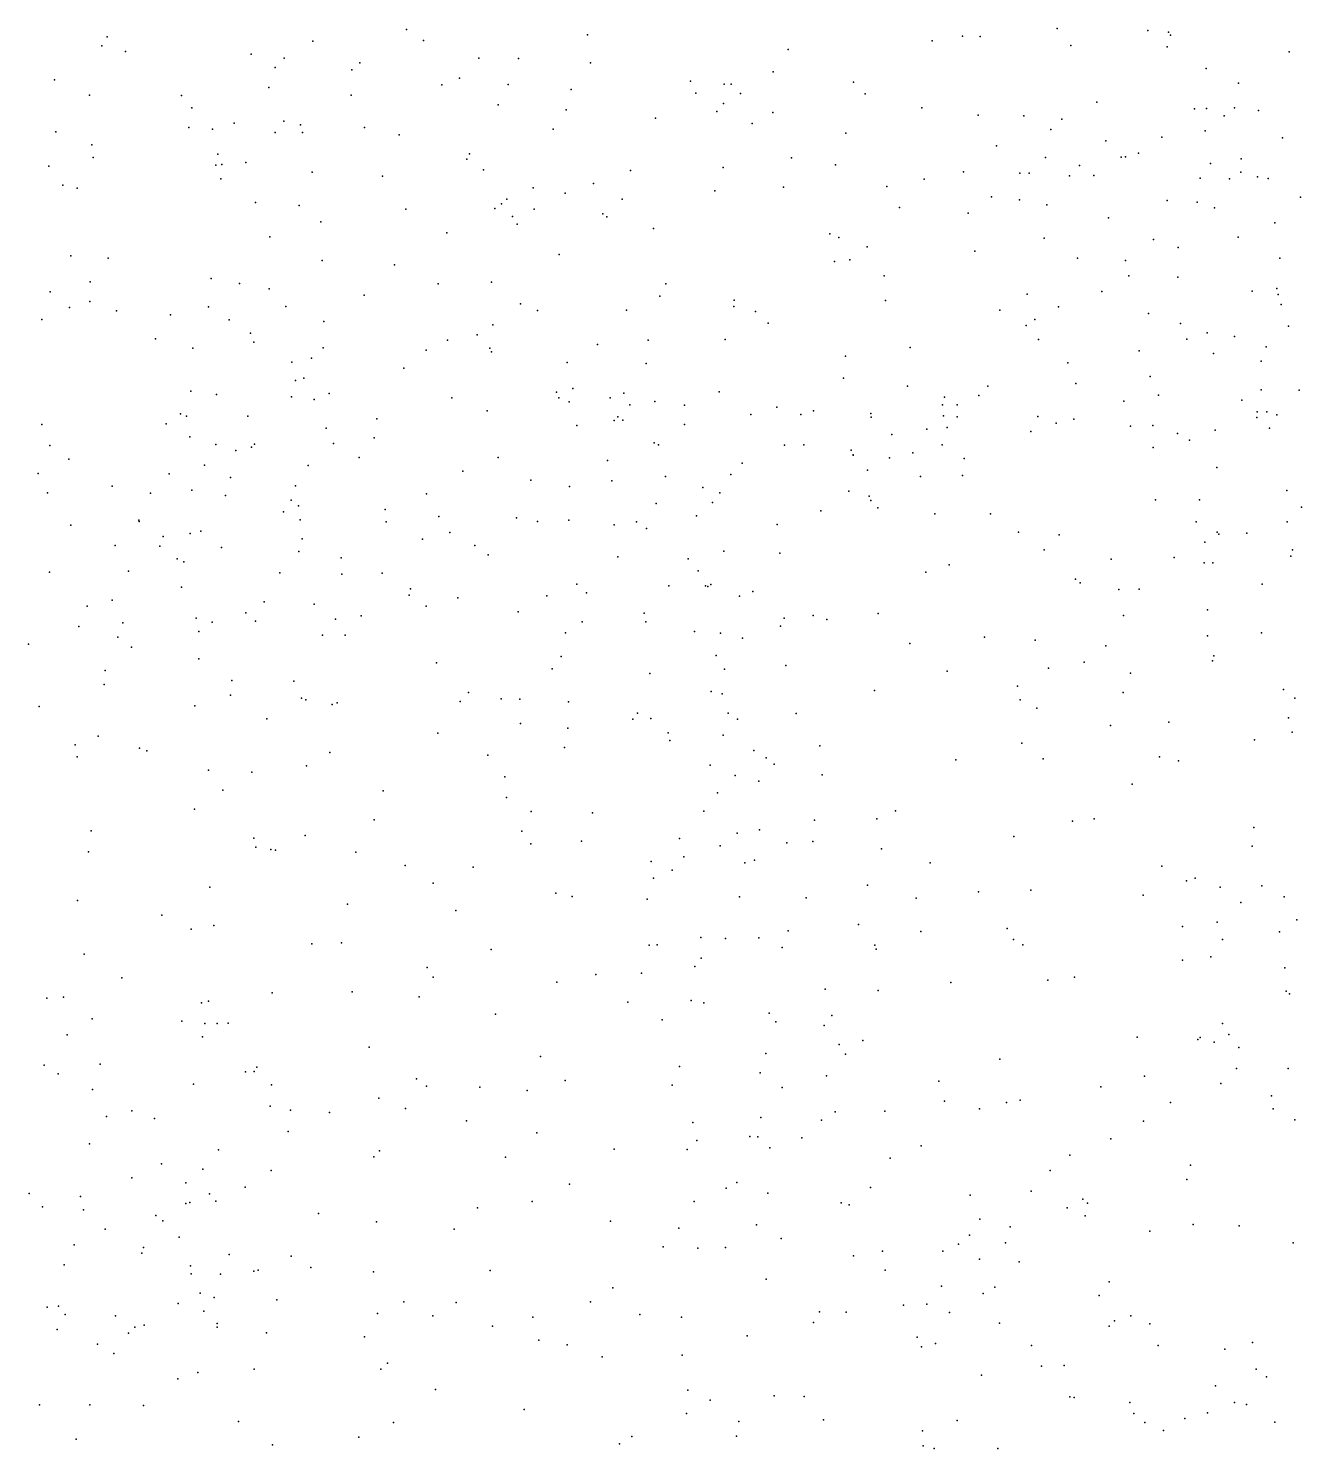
# Model space of a CAD drawing. Header units: metres. Extents: x -25 to 25, y -27.7 to 27.8.
# Drawn here: x 4.456 to 6.003, y 8.691 to 10.418 of the extents above; entities that cross this region are included whole.
import ezdxf

# ---------------------------------------------------------------- set-up
doc = ezdxf.new("R2010")
doc.units = ezdxf.units.M

msp = doc.modelspace()

# ---------------------------------------------------------------- linework, layer by layer
for p in [(4.9151, 10.4161, -21.0743), (5.7063, 10.4176, -6.0189), (5.8167, 10.415, -5.779), (5.8417, 10.4129, 2.0273), (4.545, 10.3966, 5.0672), (4.5515, 10.4072, 19.761), (4.8014, 10.402, 8.4167), (4.9361, 10.4028, -26.6332), (5.1355, 10.4099, 2.7794), (5.5542, 10.4023, 10.5406), (5.5912, 10.4083, 15.7949), (5.6127, 10.4076, 15.9616), (5.7229, 10.3967, 4.3631), (5.8442, 10.4094, -2.3157), (4.5736, 10.3894, -27.7564), (4.7264, 10.3862, 13.3379), (4.7664, 10.3815, -24.1522), (5.0034, 10.3813, 19.7964), (5.0514, 10.3812, -19.8247), (5.3791, 10.3918, -19.7791), (5.84, 10.3953, 14.4146), (5.9884, 10.3893, 3.8458), (4.7555, 10.3701, 4.9259), (4.8488, 10.3674, -27.0423), (4.8584, 10.3756, 13.8779), (5.1388, 10.3759, 2.4832), (5.3611, 10.3647, 9.4261), (5.8873, 10.369, 14.8716), (4.4875, 10.3551, 8.6873), (4.7481, 10.3459, 1.4887), (4.9583, 10.3488, 8.1921), (4.9797, 10.357, 10.3798), (5.0389, 10.3494, 2.0772), (5.2607, 10.3534, -23.3184), (5.3016, 10.3498, 9.0756), (5.3098, 10.3499, 8.8803), (5.4587, 10.3522, 19.5486), (5.9266, 10.3511, -7.0342), (4.5299, 10.3363, 1.2758), (4.6416, 10.3359, 8.5481), (4.8482, 10.3366, -27.2956), (5.1156, 10.3433, 2.9436), (5.2671, 10.3387, 8.1919), (5.3215, 10.3383, 9.2394), (5.4728, 10.3381, -2.0858), (5.7547, 10.3278, 16.3766), (4.6542, 10.3211, -0.0825), (5.0269, 10.3248, -25.8493), (5.1092, 10.3186, 2.2782), (5.2925, 10.3165, 10.5168), (5.3007, 10.3261, 19.6184), (5.3608, 10.3153, 4.5449), (5.5416, 10.3212, -20.7879), (5.6102, 10.3122, 9.669), (5.6659, 10.3111, 16.0821), (5.8731, 10.3197, 16.829), (5.8877, 10.3202, 10.4152), (5.9093, 10.3112, -23.2889), (5.9219, 10.321, 3.9723), (5.9512, 10.3177, 16.9943), (4.4891, 10.2919, 19.6737), (4.6508, 10.297, 12.384), (4.6794, 10.2952, -23.8515), (4.7058, 10.3024, 3.3345), (4.7663, 10.3047, 12.984), (4.7865, 10.3003, 14.0068), (4.8641, 10.2973, -15.4716), (5.0937, 10.2952, 4.67), (5.2178, 10.3086, -0.7862), (5.3354, 10.3018, 8.5556), (5.6987, 10.2948, -20.0598), (5.712, 10.3071, 15.5786), (5.8862, 10.2932, 14.736), (4.5329, 10.276, 10.2157), (4.7555, 10.2912, -23.5879), (4.7888, 10.291, 12.8231), (4.9063, 10.2882, 1.6953), (5.4495, 10.2902, -14.7863), (5.6325, 10.2749, 0.2127), (5.7653, 10.2809, 19.5004), (5.8337, 10.2853, 16.646), (5.9803, 10.2845, 3.6666), (4.5342, 10.2608, 14.1597), (4.6859, 10.2645, 19.7354), (4.9885, 10.2588, 8.0262), (4.992, 10.2652, 1.8604), (5.3832, 10.2601, -20.9503), (5.6922, 10.2608, -14.4817), (5.7842, 10.2611, 4.299), (5.7894, 10.2615, -19.8374), (5.8054, 10.2659, -0.0591), (5.9302, 10.2591, -6.7738), (4.4804, 10.25, 12.1449), (4.6835, 10.2512, -25.3479), (4.6909, 10.252, -21.2326), (4.7199, 10.2545, 12.5627), (4.8006, 10.2429, -27.7468), (5.0087, 10.2458, 19.706), (5.1878, 10.2449, 2.8322), (5.3003, 10.2484, 8.3173), (5.4367, 10.2518, -1.2402), (5.5925, 10.2434, 10.5052), (5.6611, 10.2415, 4.4484), (5.6724, 10.2417, 15.7412), (5.7336, 10.251, -6.231), (5.8928, 10.2533, 15.4083), (5.9298, 10.2428, 17.1975), (4.4976, 10.2271, -24.3162), (4.5148, 10.2232, 5.1832), (4.6896, 10.2345, 13.3036), (4.886, 10.2379, -19.8577), (5.0694, 10.2236, 7.8762), (5.1427, 10.229, -14.957), (5.3736, 10.2244, 8.6874), (5.4991, 10.2252, -14.5822), (5.5446, 10.2341, 9.5408), (5.7213, 10.2384, -20.8698), (5.7511, 10.2386, 1.6355), (5.8801, 10.2357, 1.8135), (5.916, 10.2348, -19.0447), (5.95, 10.2373, 15.0513), (5.9629, 10.235, -0.5966), (4.7318, 10.2058, 10.2127), (5.0372, 10.2101, -26.4569), (5.1082, 10.2173, 2.1503), (5.1773, 10.2098, 2.3699), (5.29, 10.22, -15.7963), (5.6265, 10.2127, 19.464), (5.6604, 10.209, 15.8982), (5.8401, 10.2085, -6.5102), (5.8765, 10.2065, 9.7176), (6.0023, 10.2126, 17.3337), (4.7846, 10.2021, 8.2841), (4.9144, 10.1979, -27.5712), (5.0228, 10.1985, 3.1737), (5.0307, 10.2041, 4.7899), (5.0443, 10.189, -0.5452), (5.0703, 10.1977, -21.1545), (5.1538, 10.192, 10.377), (5.1589, 10.1883, 2.997), (5.5145, 10.1997, 4.549), (5.598, 10.1928, 0.9487), (5.6939, 10.2031, 1.2169), (5.8976, 10.1993, -20.078), (4.8113, 10.1823, 13.844), (5.05, 10.1795, -26.1955), (5.2156, 10.1744, 8.1229), (5.7687, 10.1871, 16.5289), (5.9709, 10.1812, 3.4992), (4.7491, 10.1642, 1.4735), (4.9643, 10.169, 10.2812), (5.4301, 10.1677, 9.0141), (5.441, 10.1634, -1.4957), (5.6905, 10.1627, -2.2712), (5.8234, 10.1608, -5.9869), (5.9265, 10.1636, -0.2431), (4.5072, 10.1412, 10.1423), (4.5526, 10.1383, 1.2941), (5.1007, 10.1425, -23.384), (5.4542, 10.1364, -14.3882), (5.4752, 10.1521, 9.2948), (5.6064, 10.1466, -15.8608), (5.7312, 10.1384, 16.2698), (5.8535, 10.1512, 3.7784), (5.9769, 10.1382, 15.5276), (4.8129, 10.1355, -0.2506), (4.9008, 10.1302, 4.9873), (5.4357, 10.1343, -2.0313), (5.7893, 10.1353, 17.0107), (4.5307, 10.1095, -23.436), (4.6778, 10.1135, 8.356), (4.7124, 10.1073, 19.6157), (4.9539, 10.1071, 7.8474), (5.0185, 10.1091, -27.3537), (5.2307, 10.107, 2.5556), (5.4961, 10.1167, 10.4767), (5.7933, 10.1166, 17.2564), (5.853, 10.115, 17.4754), (4.4821, 10.0971, 19.5189), (4.5303, 10.0854, 12.324), (4.7484, 10.101, 13.6605), (4.8637, 10.0934, -15.0066), (5.2233, 10.0922, 2.8279), (5.3135, 10.0873, 8.3935), (5.4977, 10.0866, 19.3567), (5.67, 10.0946, 4.3652), (5.7606, 10.0976, 10.4773), (5.9436, 10.0983, -2.4368), (5.9736, 10.1012, -18.6983), (5.9752, 10.0941, 2.1562), (4.5056, 10.0783, 0.0044), (4.5626, 10.074, -20.0434), (4.6285, 10.0693, 10.0754), (4.6746, 10.0789, 13.3581), (4.7686, 10.0796, 5.1604), (5.054, 10.0826, -14.7056), (5.0746, 10.0747, 7.5762), (5.1827, 10.075, 4.78), (5.3131, 10.0794, -0.9887), (5.3396, 10.0735, 19.3746), (5.6367, 10.0751, 9.612), (5.7078, 10.0792, 3.9724), (5.8172, 10.071, -19.2145), (5.9786, 10.082, 10.383), (4.4721, 10.0637, 3.4182), (4.4721, 10.0635, 8.5415), (4.6996, 10.0632, 3.3908), (4.8146, 10.0614, 10.0937), (5.0201, 10.057, 19.5158), (5.3548, 10.0592, 10.3597), (5.6688, 10.0562, 0.162), (5.6793, 10.0638, 4.1662), (5.8562, 10.0588, 15.868), (5.9876, 10.0556, -0.8273), (4.6101, 10.0401, -21.3063), (4.7256, 10.0469, 8.1926), (4.7295, 10.0362, 14.0386), (4.9651, 10.0384, 1.719), (5.001, 10.045, -19.8544), (5.1475, 10.0332, -15.7613), (5.2092, 10.0386, 2.3401), (5.3025, 10.0392, -14.0999), (5.6836, 10.0394, -21.1314), (5.864, 10.0397, 19.3616), (5.8887, 10.0473, -14.4807), (5.922, 10.0429, -6.2312), (4.6554, 10.0288, -25.282), (4.7997, 10.0168, 1.5218), (4.8138, 10.0291, -28.0126), (4.9393, 10.0262, -15.6068), (5.0167, 10.0288, 4.9722), (5.0187, 10.0242, -27.6724), (5.4488, 10.0192, -21.1625), (5.5276, 10.0295, 9.459), (5.8062, 10.0257, 16.5862), (5.8962, 10.0223, -17.708), (5.9603, 10.0306, -18.4761), (4.7757, 10.0119, -19.9614), (4.912, 10.0043, 3.2993), (5.1106, 10.0115, 2.0234), (5.2065, 10.01, 10.18), (5.7194, 10.0111, 3.7194), (5.9543, 10.013, -0.5827), (4.7805, 9.9894, -15.2986), (4.7906, 9.9924, 19.479), (5.4466, 9.9924, 9.7156), (5.5243, 9.9828, 9.9196), (5.622, 9.9828, 19.2454), (5.7289, 9.9858, 17.7409), (5.8193, 9.9945, 16.4308), (4.6532, 9.9767, 9.8817), (4.6842, 9.9724, 12.622), (4.7754, 9.9698, 7.9587), (4.8029, 9.9662, 9.6913), (4.8212, 9.9736, 13.8895), (4.9704, 9.9686, -0.4643), (5.0975, 9.9754, -14.51), (5.1003, 9.9684, 7.3142), (5.1176, 9.9799, 9.9513), (5.1628, 9.9686, 3.0388), (5.1795, 9.9739, -21.2245), (5.217, 9.9641, 9.7541), (5.2955, 9.9757, 9.9464), (5.5693, 9.9694, 4.5106), (5.6111, 9.9713, 3.8781), (5.7874, 9.9642, 9.9652), (5.8295, 9.9718, 10.3932), (5.9307, 9.9654, 17.8259), (5.9543, 9.9783, -5.9096), (6.0007, 9.9777, 2.4999), (4.6406, 9.9488, 19.4019), (5.0135, 9.9525, 19.3334), (5.1129, 9.9634, -26.825), (5.1866, 9.96, 19.2359), (5.2533, 9.9596, -19.7772), (5.3338, 9.9482, 4.7476), (5.3654, 9.957, 19.1601), (5.3946, 9.9482, 9.5533), (5.4102, 9.9528, -1.2947), (5.4798, 9.9494, 10.2684), (5.567, 9.9598, 17.7576), (5.5683, 9.9466, 10.1102), (5.5849, 9.9601, 4.2821), (5.9496, 9.9512, 9.9002), (5.9613, 9.9513, 2.2157), (5.9732, 9.9476, 15.9251), (4.4721, 9.9359, 9.7784), (4.6231, 9.9368, 9.407), (4.6477, 9.946, 9.5813), (4.7225, 9.9462, 12.8305), (4.8178, 9.9314, -25.3929), (4.8793, 9.9427, 9.515), (5.1223, 9.9347, -27.4345), (5.1678, 9.941, 9.5982), (5.1723, 9.9454, -26.5182), (5.1781, 9.9412, 4.8839), (5.2534, 9.9359, 2.5656), (5.48, 9.9449, 8.9454), (5.5477, 9.9305, -19.5696), (5.5728, 9.9322, 0.5293), (5.5846, 9.9455, 17.4987), (5.6829, 9.9456, 17.8885), (5.7053, 9.9376, 0.9967), (5.7265, 9.9426, 16.9001), (5.7953, 9.9341, 3.4368), (5.8225, 9.9349, 19.2425), (5.8985, 9.9293, -18.1651), (5.949, 9.9445, -0.2964), (5.9643, 9.9315, 10.2035), (4.6519, 9.9208, 9.2488), (4.7306, 9.9119, -23.4673), (4.8264, 9.9129, -14.7675), (4.8759, 9.9199, 9.3366), (5.2163, 9.9136, 9.4399), (5.5052, 9.9238, -23.3633), (5.6745, 9.9273, -15.9843), (5.8527, 9.9252, -15.8243), (5.8674, 9.917, -0.0514), (4.4818, 9.9105, -24.4493), (4.6835, 9.9117, 13.3875), (4.7079, 9.9045, 12.9943), (4.727, 9.9086, 13.597), (4.8577, 9.8959, 19.3142), (5.0266, 9.8957, 1.7892), (5.2217, 9.9111, 7.426), (5.3748, 9.9107, 17.9988), (5.3984, 9.9111, 18.155), (5.4557, 9.9046, 19.0429), (5.4583, 9.8988, 9.3337), (5.4584, 9.8992, -15.9424), (5.5026, 9.8955, 9.1796), (5.5307, 9.9016, 4.0755), (5.5667, 9.9111, -2.1509), (5.5934, 9.8948, 19.1113), (5.8231, 9.9082, 17.9541), (4.5048, 9.8937, -28.4004), (4.6695, 9.8864, 5.2473), (4.7956, 9.8863, 7.416), (4.9838, 9.8792, -27.9596), (5.1595, 9.8922, -27.0994), (5.3232, 9.8889, 18.4236), (5.4758, 9.8806, -14.2851), (5.9006, 9.8839, -18.7886), (4.4674, 9.8766, 8.4037), (4.5575, 9.8609, 3.4402), (4.6267, 9.8761, -0.1383), (4.7014, 9.8717, 9.0943), (4.7805, 9.8615, 1.4851), (5.0666, 9.8682, 18.2862), (5.1134, 9.8607, 18.044), (5.165, 9.8673, 2.0452), (5.23, 9.8728, 7.9874), (5.3096, 9.875, 8.4328), (5.5402, 9.8728, 18.2574), (5.5912, 9.8739, 17.3329), (4.4787, 9.8528, -23.4571), (4.6041, 9.8524, 14.1721), (4.6543, 9.856, 7.986), (4.6954, 9.8497, 13.1836), (4.7751, 9.844, -28.2323), (4.9395, 9.8517, 9.1545), (5.2756, 9.8592, -15.8443), (5.2963, 9.8529, 18.633), (5.4531, 9.8551, 4.5361), (5.4778, 9.849, 18.8955), (5.4797, 9.8435, 4.2912), (5.8259, 9.8442, 16.7308), (5.8792, 9.8443, 16.4055), (5.9855, 9.8558, 17.9869), (4.7658, 9.8299, 19.2027), (4.784, 9.8373, 7.2244), (4.8895, 9.8327, 3.3356), (5.2189, 9.8401, 18.8801), (5.2873, 9.8413, 9.2884), (5.4192, 9.8309, -1.5468), (5.4882, 9.8346, 18.74), (5.5576, 9.8272, 18.4839), (5.6254, 9.8274, 0.7454), (6.0035, 9.8356, -23.2989), (4.5073, 9.8137, 5.2927), (4.59, 9.8197, 12.6013), (4.5901, 9.8182, 8.9824), (4.7859, 9.82, 14.0232), (4.8904, 9.8176, -20.0023), (4.9547, 9.8243, 19.1198), (5.0489, 9.8227, -15.695), (5.0744, 9.8179, 4.9566), (5.1125, 9.8196, 18.5593), (5.1677, 9.8141, 17.8845), (5.1948, 9.8177, -0.8308), (5.207, 9.8096, 2.9615), (5.2679, 9.8251, 8.1596), (5.3659, 9.8146, -26.5645), (5.8753, 9.8175, 18.1293), (5.986, 9.8175, 2.2985), (4.6195, 9.7999, -23.6938), (4.6523, 9.8035, 1.3821), (4.6653, 9.8061, 7.5266), (4.7883, 9.7968, 13.719), (4.9347, 9.7966, 18.3776), (4.9678, 9.8048, 18.0378), (5.6593, 9.805, 0.3498), (5.7086, 9.802, -17.5321), (5.8858, 9.7931, 16.5523), (5.9008, 9.8052, 3.2001), (5.9028, 9.8027, -18.5699), (5.9371, 9.804, 19.0188), (4.5611, 9.7889, 8.1063), (4.6155, 9.7881, -24.7625), (4.6905, 9.7866, 12.7892), (4.7843, 9.7816, -15.4905), (4.8359, 9.7738, 19.0267), (4.9984, 9.7889, -25.6126), (5.0147, 9.7776, 3.235), (5.1724, 9.775, 9.1448), (5.3009, 9.7819, -26.8217), (5.3692, 9.7797, 8.8892), (5.6904, 9.7837, -17.2075), (5.8487, 9.7744, 18.895), (5.9905, 9.7757, -8.5008), (5.9924, 9.7834, -2.4397), (4.5773, 9.7576, 7.3328), (4.6365, 9.7725, 19.1007), (4.6446, 9.7692, 7.1423), (5.2577, 9.7728, 2.3704), (5.2697, 9.758, 2.5279), (5.575, 9.7652, 17.2227), (5.7718, 9.7721, 18.553), (5.8849, 9.7677, -21.2336), (5.8957, 9.7679, 18.3646), (4.4811, 9.7564, -23.9258), (4.7613, 9.7558, 18.2217), (4.8367, 9.7541, 7.0619), (4.8858, 9.7552, -23.6768), (5.1222, 9.7417, -14.5627), (5.2344, 9.7397, 2.1818), (5.2788, 9.74, -25.9832), (5.2852, 9.7413, -23.4349), (5.5466, 9.7563, -26.3941), (5.7285, 9.7481, -1.884), (5.7344, 9.7434, 3.3669), (5.9557, 9.7418, -1.911), (4.5573, 9.7226, 7.7586), (4.6419, 9.7382, -15.2388), (4.9186, 9.7285, -14.681), (4.9201, 9.736, 5.0599), (4.9775, 9.7252, 17.8603), (5.0859, 9.7277, -23.5529), (5.1342, 9.7314, -25.7746), (5.2815, 9.739, 7.8665), (5.3201, 9.7272, -21.2067), (5.3365, 9.7328, 7.3678), (5.7813, 9.7353, 0.9114), (5.8061, 9.7359, -17.7904), (4.527, 9.7153, 14.2255), (4.7198, 9.7068, 18.4322), (4.7424, 9.7203, 18.8566), (4.8031, 9.7174, 18.6266), (4.9392, 9.715, -25.1013), (5.0511, 9.7083, 9.0105), (5.2041, 9.7064, -27.7236), (5.4888, 9.7062, 3.7738), (5.8891, 9.7106, -18.1736), (4.5171, 9.6905, 7.9722), (4.5704, 9.6948, 12.7081), (4.6595, 9.7005, 3.4771), (4.6791, 9.6956, -24.5609), (4.7317, 9.6967, 13.386), (4.829, 9.6991, 1.4947), (4.8602, 9.7033, -21.3207), (5.1289, 9.696, 3.1234), (5.2064, 9.6961, 17.6124), (5.3699, 9.6909, -14.451), (5.3745, 9.7006, 17.4163), (5.4095, 9.7038, 3.9976), (5.4262, 9.6989, -19.698), (5.7868, 9.7039, 16.9226), (4.5645, 9.6774, 7.0175), (4.6629, 9.6845, 5.1601), (4.813, 9.6799, 13.8373), (4.8408, 9.6798, 8.8561), (5.1084, 9.6827, 1.7991), (5.2653, 9.6845, 2.8056), (5.2969, 9.6822, -27.089), (5.3237, 9.6761, 4.5243), (5.618, 9.6773, -26.7108), (5.6797, 9.6736, -17.0032), (5.8891, 9.6792, -15.5466), (5.9548, 9.6828, 1.0757), (4.4556, 9.669, 8.1394), (4.581, 9.6651, -14.9905), (5.1034, 9.6541, 4.8015), (5.2917, 9.6553, 2.656), (5.5273, 9.6696, -26.0552), (5.7656, 9.6667, -19.3787), (5.8968, 9.6549, -14.5709), (4.549, 9.637, 18.1786), (4.6627, 9.6512, 8.7917), (4.9516, 9.6462, -24.7904), (5.0925, 9.6391, 7.0618), (5.302, 9.6385, 8.125), (5.3764, 9.6428, -16.0307), (5.5728, 9.6361, 3.5318), (5.6957, 9.6399, 17.0824), (5.739, 9.647, -23.2944), (5.8953, 9.6488, -19.0789), (4.5477, 9.6199, 18.7557), (4.7031, 9.6248, 17.9344), (4.7784, 9.6241, 6.9998), (5.2113, 9.6334, 4.6431), (5.7953, 9.6335, 0.3386), (4.7011, 9.607, 13.0346), (4.7878, 9.6033, -24.0872), (4.7927, 9.6014, 4.9881), (4.9905, 9.61, -0.6476), (5.0305, 9.6025, -21.2297), (5.053, 9.6019, -28.1831), (5.2857, 9.6113, 8.9445), (5.299, 9.6086, -1.2183), (5.4842, 9.6125, 17.2979), (5.658, 9.618, -17.4432), (5.6613, 9.6012, -16.3499), (5.7865, 9.6102, -26.5308), (5.9817, 9.6138, -15.262), (5.9954, 9.6034, -1.656), (4.4688, 9.5933, 8.7561), (4.6579, 9.5941, -0.3378), (4.8251, 9.5955, -24.4339), (4.8308, 9.5975, -20.4123), (4.9806, 9.5993, -15.7161), (5.1123, 9.5988, -25.1845), (5.1962, 9.5848, -0.9438), (5.3062, 9.5849, 8.6615), (5.3892, 9.5846, 3.8662), (5.6817, 9.591, 3.3659), (4.7453, 9.5781, 13.1833), (5.0537, 9.5724, 8.8762), (5.1116, 9.5666, -24.9259), (5.1903, 9.5777, -15.8916), (5.2124, 9.5786, 17.498), (5.3178, 9.5778, 4.2961), (5.7712, 9.5699, -26.2092), (5.8422, 9.5741, 3.1682), (5.9877, 9.5793, -16.9363), (4.5404, 9.557, 17.9705), (4.9535, 9.5607, 1.5397), (5.2335, 9.5611, 1.9895), (5.2353, 9.5519, 3.0108), (5.3004, 9.5584, 8.4934), (5.9462, 9.5525, -8.5676), (5.9919, 9.5619, -18.5287), (4.5125, 9.5464, -20.6044), (4.5906, 9.5423, 5.0601), (4.5997, 9.5394, -15.4268), (4.8222, 9.5371, -0.5039), (5.014, 9.5339, 17.6095), (5.1072, 9.5434, -23.7728), (5.3376, 9.5395, 7.9594), (5.4177, 9.5451, -23.3813), (5.6635, 9.5487, -1.5751), (5.8309, 9.5321, -15.7199), (4.5149, 9.5318, -15.1839), (4.6744, 9.5157, -14.7874), (4.7937, 9.5211, 13.3899), (5.2844, 9.5218, 2.8534), (5.3527, 9.5308, 7.1461), (5.3622, 9.523, -27.3654), (5.5832, 9.5281, -17.1883), (5.6894, 9.5296, -14.4843), (5.8538, 9.5272, -16.7714), (4.7274, 9.5131, 3.62), (5.0347, 9.5077, -23.9818), (5.3149, 9.5094, 4.0621), (5.3438, 9.5023, -27.6445), (5.4206, 9.5102, 7.6877), (5.7977, 9.4985, -21.2413), (4.6919, 9.4915, 4.9405), (4.8869, 9.4906, 4.8015), (5.0368, 9.4824, -20.3306), (5.2934, 9.4883, 2.2239), (4.6575, 9.4684, 14.1758), (5.067, 9.4654, 7.0066), (5.1414, 9.4638, 4.5569), (5.2766, 9.466, 8.8092), (5.5097, 9.4663, -16.9319), (4.8761, 9.4554, -14.7671), (5.4115, 9.455, -19.8768), (5.4869, 9.4564, 7.2244), (5.7248, 9.4536, -26.9382), (5.7513, 9.4564, -17.6032), (5.9453, 9.4458, 17.0144), (4.5321, 9.442, 1.3022), (4.7296, 9.4332, -20.6114), (4.792, 9.4363, 13.659), (5.0553, 9.4417, -24.3055), (5.1282, 9.4295, 3.3829), (5.247, 9.4325, -24.7432), (5.3174, 9.4389, -25.4208), (5.3446, 9.443, 2.4951), (5.4091, 9.4288, -16.2687), (5.6537, 9.4352, 17.2353), (4.5285, 9.4163, 14.2758), (4.7323, 9.4219, 6.8946), (4.7503, 9.4193, 1.3747), (4.756, 9.4185, 13.2253), (4.8538, 9.416, 8.6868), (5.0665, 9.4263, -28.3053), (5.2967, 9.4236, -25.0992), (5.3777, 9.4274, 3.6353), (5.4929, 9.42, -16.5791), (5.9433, 9.4234, -26.6039), (4.9138, 9.3996, 17.6057), (4.9962, 9.3978, 1.5352), (5.2128, 9.4045, 3.2504), (5.2382, 9.3943, -1.2447), (5.2525, 9.4104, -23.6612), (5.3266, 9.403, 8.4775), (5.3384, 9.4063, 2.7534), (5.552, 9.4031, 7.4214), (5.8335, 9.399, -19.4522), (4.9475, 9.3783, 4.6465), (5.2155, 9.3843, -24.5089), (5.8635, 9.3812, 3.1206), (5.8742, 9.3844, -16.5892), (4.6761, 9.3736, 8.6428), (5.0968, 9.3661, 8.7584), (5.1167, 9.362, 1.6609), (5.3201, 9.3618, -20.2239), (5.4013, 9.3606, 8.1079), (5.4757, 9.3757, 7.8355), (5.5351, 9.36, 7.6241), (5.6105, 9.3676, -20.0533), (5.6744, 9.3699, -25.8315), (5.8107, 9.3636, -8.61), (5.9045, 9.3734, -1.4118), (5.955, 9.3751, -17.9278), (5.9824, 9.3615, 17.2114), (4.5152, 9.3572, 12.9432), (4.8437, 9.3528, 3.8465), (4.9754, 9.3451, -21.2131), (5.2078, 9.3588, -21.1599), (5.9298, 9.3549, -19.9069), (4.6177, 9.3393, 4.8253), (4.6812, 9.327, 13.0639), (5.4648, 9.3281, 17.3626), (5.8586, 9.3257, -16.1232), (5.901, 9.331, -26.0766), (5.9979, 9.3338, -26.3206), (4.6534, 9.3223, -0.4727), (5.273, 9.3124, 3.6038), (5.3031, 9.311, 3.4018), (5.3436, 9.312, 2.3108), (5.3793, 9.3202, 8.2875), (5.5407, 9.3195, -23.2396), (5.6454, 9.3231, -1.4108), (5.6533, 9.31, -20.2566), (5.9073, 9.3097, -15.5518), (5.9766, 9.3191, -23.0635), (4.5235, 9.2918, -28.6145), (4.8003, 9.3044, 13.4696), (4.8364, 9.3058, 6.9053), (5.0181, 9.2975, -20.5308), (5.2102, 9.303, -20.4053), (5.2199, 9.3034, 1.8441), (5.3719, 9.3002, 2.6343), (5.4848, 9.3029, -27.61), (5.4863, 9.2979, -14.5615), (5.6646, 9.3032, -27.0974), (4.9405, 9.2759, -15.8911), (5.2659, 9.2768, 2.0197), (5.2736, 9.2873, 8.776), (5.8586, 9.2845, 17.3087), (5.8931, 9.2889, -16.3803), (5.9831, 9.2755, 2.9778), (4.569, 9.2631, -14.725), (4.9475, 9.264, -0.8209), (5.0981, 9.2579, -1.0608), (5.1456, 9.2673, 4.2399), (5.201, 9.2688, 4.0015), (5.5769, 9.2576, 7.2588), (5.6951, 9.2605, -23.0958), (5.7276, 9.2639, -17.482), (4.4981, 9.2395, 1.2587), (4.752, 9.2448, 3.995), (4.8492, 9.246, 8.6392), (4.9308, 9.24, 3.9964), (5.4242, 9.2494, -25.322), (5.4888, 9.2477, -21.1613), (5.9846, 9.2469, 18.3436), (5.9887, 9.2436, 18.0744), (4.4781, 9.2383, 4.8623), (4.6662, 9.2328, 13.9918), (4.6746, 9.2347, 17.7206), (5.1844, 9.2335, 17.4738), (5.2614, 9.2356, -28.1484), (5.2766, 9.2329, -16.3307), (4.5333, 9.2132, 3.9914), (4.6422, 9.2104, 1.3288), (4.6701, 9.2078, 6.8532), (4.6852, 9.2078, 13.8401), (4.6984, 9.208, 8.6161), (5.0236, 9.2189, 8.7004), (5.226, 9.2123, 6.9906), (5.3561, 9.2203, 3.1683), (5.3644, 9.2099, 2.9792), (5.4232, 9.2054, -24.8563), (5.4325, 9.2173, -17.0521), (5.9072, 9.2077, 17.6975), (4.5027, 9.1937, 8.6164), (4.6672, 9.1916, 4.6588), (5.4701, 9.1871, -20.5277), (5.8036, 9.1911, -20.4119), (5.8775, 9.1883, -8.761), (5.88, 9.1908, -17.6257), (5.9149, 9.1941, -15.869), (4.8699, 9.179, 4.1359), (5.3523, 9.1711, -24.4821), (5.4413, 9.182, 8.3821), (5.4489, 9.1703, -25.123), (5.8971, 9.185, 17.9082), (5.9272, 9.1786, -8.4249), (4.4749, 9.1569, 18.7897), (4.5428, 9.1581, 14.4319), (4.7333, 9.1544, -0.6336), (5.0783, 9.1677, -16.0834), (5.2473, 9.1553, -24.1686), (5.6367, 9.1642, -25.6528), (5.9242, 9.1529, -21.3489), (5.987, 9.1528, -1.2671), (4.4916, 9.1466, 13.0335), (4.7196, 9.1488, -20.7586), (4.73, 9.1492, 13.5815), (4.9274, 9.1403, 6.8777), (5.1082, 9.1382, 22.8875), (5.3454, 9.1478, -16.836), (5.4257, 9.1442, -27.9952), (5.5626, 9.1375, 8.107), (5.8124, 9.1435, 18.2385), (4.5336, 9.1273, 19.0559), (4.6563, 9.1339, 13.1175), (4.7512, 9.1332, 13.4059), (4.9396, 9.1314, 4.4044), (5.0043, 9.1302, 23.2087), (5.062, 9.1261, 1.6156), (5.2383, 9.1327, 1.9363), (5.372, 9.1299, -23.5781), (5.7593, 9.1308, 17.5225), (5.9053, 9.1347, -22.9124), (5.9669, 9.1197, -26.8421), (4.5815, 9.1013, 18.9025), (4.7494, 9.1072, -28.56), (4.7744, 9.1021, 4.513), (4.8817, 9.1167, -14.6947), (4.9142, 9.1044, 8.6489), (5.4364, 9.1003, 8.6107), (5.4969, 9.1011, 7.1302), (5.5693, 9.1134, 17.4271), (5.6118, 9.1041, 7.3692), (5.6449, 9.1115, 7.9123), (5.6612, 9.1146, 7.7056), (5.844, 9.1115, 18.5431), (5.9688, 9.104, 18.7701), (4.5504, 9.0947, 4.1435), (4.609, 9.0921, 17.7709), (4.8218, 9.0993, 17.62), (4.9884, 9.0893, -28.4305), (5.2632, 9.0875, -16.4868), (5.3459, 9.0932, 23.0436), (5.4198, 9.0901, -1.3077), (5.8111, 9.0888, 3.175), (5.9951, 9.0905, 2.9455), (4.7715, 9.0763, 23.1775), (5.0737, 9.0747, 17.5388), (5.3328, 9.0701, 22.8256), (5.3423, 9.0698, 2.3707), (5.3959, 9.0688, 2.825), (5.7717, 9.0674, 17.972), (4.5297, 9.0613, 19.3431), (4.6869, 9.054, 22.7697), (4.8825, 9.0527, -15.9688), (5.1676, 9.0549, -14.6287), (5.2564, 9.0543, 8.8149), (5.2681, 9.0653, -20.7029), (5.3572, 9.0565, 23.3111), (5.541, 9.0588, -17.1825), (4.6176, 9.037, 23.0638), (4.8757, 9.0456, 22.5739), (5.0358, 9.045, -21.1985), (5.5035, 9.0439, 23.0651), (5.7219, 9.0474, -20.688), (5.8685, 9.0354, -17.4357), (4.5815, 9.0199, 8.5986), (4.6469, 9.0141, 14.3484), (4.6675, 9.0305, 19.0735), (4.7507, 9.0288, 6.8292), (5.317, 9.0142, 22.6419), (5.6979, 9.0289, 18.2092), (5.8638, 9.018, -27.0068), (4.4567, 9.0009, 19.626), (4.5188, 8.9972, 17.9998), (4.6758, 9.0007, 13.6788), (4.7191, 9.0086, 1.3764), (5.1136, 9.0122, 23.4708), (5.3039, 9.0076, -28.1798), (5.3546, 9.0013, 17.4996), (5.4794, 9.0083, 3.1552), (5.6007, 8.9988, 8.3636), (5.6746, 9.0039, -27.4218), (4.4727, 8.9849, -14.525), (4.5225, 8.981, 4.4149), (4.6471, 8.9889, 14.0472), (4.6518, 8.99, 22.5859), (4.6836, 8.9916, 18.7624), (5.0015, 8.9835, 22.4414), (5.0679, 8.9914, 6.9087), (5.2649, 8.9912, 7.0447), (5.4438, 8.9895, -23.0565), (5.4534, 8.9872, -20.8215), (5.7186, 8.9834, 8.0084), (5.7376, 8.9941, 17.7322), (5.7434, 8.9894, -8.7288), (4.6106, 8.9742, 6.7733), (4.619, 8.9679, -21.248), (4.8081, 8.9768, 22.4494), (4.8789, 8.9666, 23.4812), (5.1631, 8.9675, 22.4584), (5.3408, 8.9629, -24.1573), (5.6125, 8.9698, 22.9609), (5.7405, 8.9738, 3.2551), (5.8715, 8.9632, -25.8571), (4.549, 8.9577, 18.1565), (4.639, 8.948, 13.1865), (4.9732, 8.9577, 1.6178), (5.2463, 8.9588, 2.112), (5.3709, 8.9463, -21.1717), (5.5996, 8.9502, 8.5699), (5.649, 8.9606, 18.3586), (5.8191, 8.9551, 18.7752), (5.9276, 8.9618, -0.95), (4.5111, 8.9387, 22.7455), (4.5935, 8.9284, 1.3064), (4.5954, 8.9355, -28.601), (5.2273, 8.9363, -1.2402), (5.2696, 8.9347, -16.7198), (5.3032, 8.9355, 23.549), (5.4939, 8.9307, 7.2881), (5.5673, 8.9308, 8.7967), (5.5864, 8.9393, -25.5016), (5.6437, 8.9409, -1.0982), (5.9934, 8.9408, 19.1421), (4.4989, 8.9144, 23.1919), (4.6527, 8.9129, 14.4851), (4.6995, 8.9268, -14.5603), (4.7751, 8.9247, 19.1413), (4.7988, 8.9111, 17.7321), (5.4589, 8.9253, -24.6785), (5.6121, 8.9211, -27.8363), (5.6603, 8.9179, 23.3094), (4.6535, 8.9033, 13.885), (4.689, 8.9029, 17.8436), (4.7297, 8.9064, 23.4594), (4.735, 8.9077, 19.3354), (4.875, 8.9056, 6.8242), (5.0169, 8.9072, -16.1174), (5.3525, 8.897, 2.5945), (5.4972, 8.9076, -25.2272), (5.7697, 8.8936, 8.1474), (4.6644, 8.8797, 14.2187), (5.166, 8.8862, 1.9305), (5.5658, 8.8884, 22.6898), (5.6165, 8.8793, 18.5093), (5.6306, 8.8871, 17.9962), (5.7572, 8.8769, 7.8282), (4.4786, 8.8626, 19.8184), (4.4922, 8.8639, 0.8444), (4.6375, 8.8673, 22.348), (4.6816, 8.8745, 13.4162), (4.7577, 8.8717, 18.6046), (4.9119, 8.8693, -20.7939), (4.9758, 8.8683, -1.1017), (5.1388, 8.8692, 17.5716), (5.5194, 8.8651, 17.5586), (5.5478, 8.8665, 3.1131), (4.5001, 8.8538, -0.6121), (4.5613, 8.8521, 0.5862), (4.6689, 8.8577, 8.5992), (4.6851, 8.843, -20.8391), (4.8801, 8.8551, -21.218), (4.9473, 8.8521, 23.6149), (5.0689, 8.8508, -14.568), (5.199, 8.8539, 8.7724), (5.2498, 8.8507, 2.2365), (5.41, 8.8442, -23.9252), (5.4175, 8.857, -23.6376), (5.45, 8.8565, 2.9557), (5.5755, 8.8561, -17.1061), (5.6363, 8.8435, 17.7257), (5.7759, 8.8463, 8.3089), (5.796, 8.8524, 23.0467), (5.819, 8.8423, 18.9607), (4.4905, 8.8356, 22.4885), (4.5771, 8.8312, 0.3483), (4.5849, 8.8383, 6.6993), (4.5965, 8.8407, 14.7199), (4.6852, 8.8385, 1.4092), (4.7452, 8.8317, 22.2212), (4.8643, 8.8268, 18.9684), (5.0197, 8.8398, 8.6782), (5.3295, 8.8279, 7.2342), (5.5363, 8.8264, 7.4362), (5.7696, 8.8397, -27.1431), (4.5396, 8.8178, 1.147), (5.076, 8.8226, 22.1974), (5.1105, 8.8171, 23.6725), (5.5414, 8.8147, 22.5546), (5.5586, 8.8184, 18.2917), (5.6751, 8.8163, 8.8128), (5.8293, 8.8163, 3.1549), (5.9103, 8.8115, -22.7083), (5.9438, 8.8198, -14.5471), (4.5596, 8.8066, 23.4091), (4.8923, 8.7946, -28.4162), (5.153, 8.8024, 7.0767), (5.2503, 8.8046, -20.9346), (5.6871, 8.7909, -22.7945), (5.715, 8.7917, 7.6897), (4.6371, 8.7758, -0.7862), (4.6616, 8.7833, 13.7523), (4.73, 8.7874, 14.39), (4.8841, 8.7873, 1.6376), (5.6145, 8.7802, 23.6154), (5.9482, 8.7874, -25.9912), (5.9609, 8.7782, 2.8638), (4.9506, 8.7625, 22.0881), (5.2572, 8.7618, 23.7243), (5.3623, 8.7549, 2.7364), (5.8989, 8.7673, 19.5486), (4.4689, 8.7441, 15.0015), (4.5303, 8.7442, 8.5283), (4.5957, 8.7433, 0.7796), (5.0582, 8.7385, 17.6207), (5.2845, 8.7497, 22.2451), (5.3987, 8.754, -1.0265), (5.7219, 8.7538, 18.8652), (5.7272, 8.7528, -27.3385), (5.7946, 8.7468, 22.7511), (5.9218, 8.7467, 23.2926), (5.9366, 8.7445, -0.4219), (4.7112, 8.7239, 22.0664), (4.8995, 8.7226, 18.759), (5.2557, 8.7335, -16.6055), (5.3194, 8.7237, 17.585), (5.4223, 8.7257, -16.9494), (5.5848, 8.7248, 18.6311), (5.7997, 8.7336, 19.2171), (5.813, 8.7227, 19.3879), (5.8614, 8.7273, 8.4425), (5.8891, 8.7344, 22.8792), (5.9709, 8.7229, 23.0908), (4.8572, 8.7046, 6.8008), (5.1893, 8.7057, 2.1823), (5.3165, 8.7058, 7.3408), (5.5428, 8.7124, -28.0155), (5.8355, 8.713, -17.1434), (4.5136, 8.7021, -20.9645), (4.7525, 8.6952, 8.5874), (5.1742, 8.6964, 22.1072), (5.5435, 8.6941, 23.7377), (5.5568, 8.6911, 22.4272), (5.6341, 8.6908, 3.175)]:
    msp.add_point(p)

doc.saveas('drawing.dxf')
